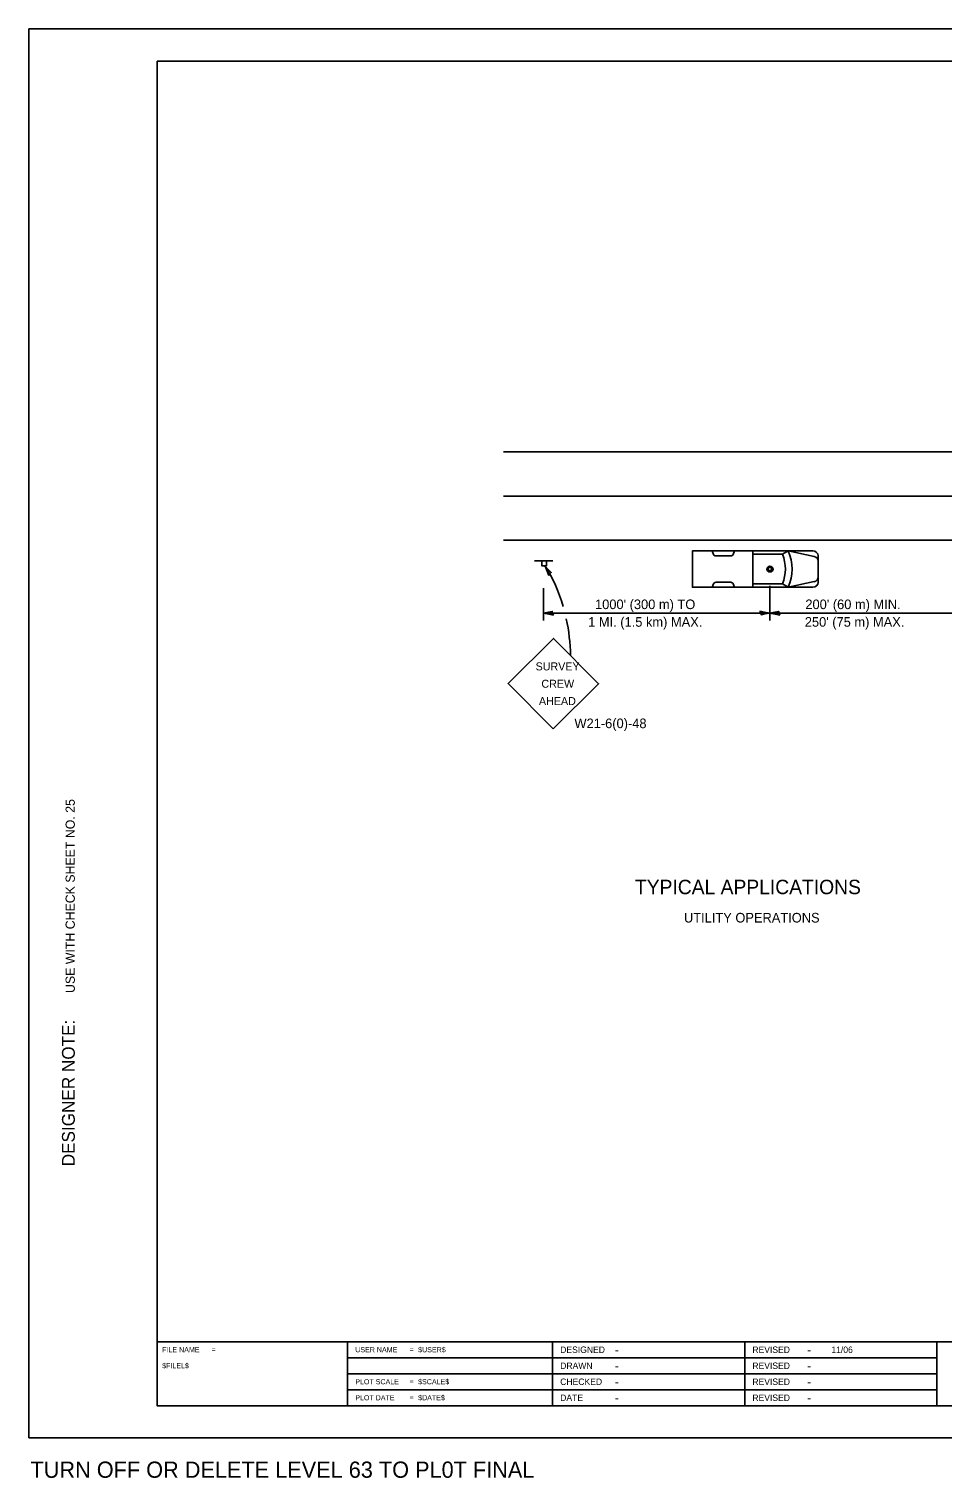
# Model space of a CAD drawing. Extents: x 99504 to 100184, y 99836 to 100288.
# Drawn here: x 99504.3 to 99789.4, y 99835.6 to 100288.1 of the extents above; entities that cross this region are included whole.
import ezdxf

# ---------------------------------------------------------------- set-up
doc = ezdxf.new("R2010")
doc.units = 0
for name, color, linetype in [('Design_PR_Roadway Dimensions', 7, 'Continuous'), ('Design_PR_Roadway Notes', 7, 'Continuous'), ('Level 2', 7, 'Continuous'), ('Level 29', 7, 'Continuous'), ('Level 43', 7, 'Continuous'), ('Level 63', 7, 'Continuous'), ('Level 8', 7, 'Continuous'), ('Sheets_50 Reference Boundary', 7, 'Continuous'), ('Sheets_General Details', 7, 'Continuous'), ('Sheets_Printer Plotting Border', 7, 'Continuous'), ('Stage_Construction Traffic Control', 7, 'Continuous'), ('Topo_Advertising Sign', 7, 'Continuous')]:
    doc.layers.add(name, color=color, linetype=linetype)

msp = doc.modelspace()

# ---------------------------------------------------------------- linework, layer by layer
at = {"layer": 'Design_PR_Roadway Notes'}
msp.add_lwpolyline([(99666.58, 100117.4), (99666.95, 100117.94), (99667.38, 100118.34), (99666.51, 100119.22), (99665.43, 100120.38), (99666.08, 100118.82)], close=True, dxfattribs=at)
for start_param, end_param in [(5.117535, 5.476527), (4.745231, 5.019694)]:
    msp.add_ellipse((99644.73, 100091.05), major_axis=(0, 42.4), ratio=0.676396, start_param=start_param, end_param=end_param, dxfattribs=at)
at = {"layer": 'Level 2'}
msp.add_line((99652.46, 100142.28), (100037.34, 100142.28), dxfattribs=at)
at = {"layer": 'Level 29'}
for p, q in [((99652.46, 100156.04), (100037.34, 100156.04)), ((99652.46, 100128.52), (100037.34, 100128.52))]:
    msp.add_line(p, q, dxfattribs=at)
at = {"layer": 'Level 43'}
for p, q in [((99664.9, 100113.52), (99664.9, 100103.44)), ((99735.63, 100114.21), (99735.63, 100103.44)), ((99664.9, 100105.7), (99735.63, 100105.7)), ((99735.63, 100105.7), (99794.13, 100105.7))]:
    msp.add_line(p, q, dxfattribs=at)
for points in [[(99668.02, 100105.05), (99667.77, 100105.65), (99667.67, 100106.22), (99666.46, 100105.97), (99664.9, 100105.7), (99666.57, 100105.4)], [(99732.51, 100106.35), (99732.76, 100105.75), (99732.86, 100105.18), (99734.07, 100105.43), (99735.63, 100105.7), (99733.97, 100106)], [(99738.76, 100105.05), (99738.5, 100105.65), (99738.41, 100106.22), (99737.2, 100105.97), (99735.63, 100105.7), (99737.3, 100105.4)]]:
    msp.add_lwpolyline(points, close=True, dxfattribs=at)
at = {"layer": 'Level 8'}
for p, q in [((99718.05, 100124.05), (99717.59, 100125.13)), ((99724.15, 100124.05), (99724.6, 100125.13)), ((99730.35, 100125.13), (99730.35, 100113.77)), ((99739.56, 100125.13), (99730.35, 100125.13)), ((99739.56, 100124.08), (99730.35, 100124.08)), ((99739.56, 100124.08), (99741.34, 100125.13)), ((99741.34, 100125.13), (99749.44, 100123.37)), ((99723.39, 100123.57), (99718.81, 100123.57)), ((99750.7, 100115.28), (99750.7, 100123.62)), ((99718.05, 100114.85), (99717.59, 100113.77)), ((99723.39, 100115.33), (99718.81, 100115.33)), ((99724.15, 100114.85), (99724.6, 100113.77)), ((99739.56, 100114.82), (99730.35, 100114.82)), ((99739.56, 100114.82), (99741.34, 100113.77)), ((99741.34, 100113.77), (99749.44, 100115.53)), ((99739.56, 100113.77), (99730.35, 100113.77))]:
    msp.add_line(p, q, dxfattribs=at)
for points in [[(99749.07, 100125.13), (99711.45, 100125.13), (99711.45, 100113.77), (99749.07, 100113.77)], [(99750.7, 100117), (99750.7, 100121.9)]]:
    msp.add_lwpolyline(points, dxfattribs=at)
for centre, major_axis, start_param, end_param in [((99718.81, 100124.32), (0.816, 0), 3.514928, 4.712389), ((99723.39, 100124.32), (0.816, 0), 4.712389, 5.909616), ((99726.46, 100119.45), (14.02, 0), 5.917825, 6.648545), ((99726.46, 100119.45), (16.09, 0), 5.891561, 6.674809), ((99749.07, 100123.62), (1.63, 0), 0, 1.570796), ((99749.07, 100121.9), (1.63, 0), 0, 1.341078), ((99718.81, 100114.58), (-0.816, 0), 4.712389, 5.90985), ((99723.39, 100114.58), (0.816, 0), 0.373569, 1.570796), ((99749.07, 100115.28), (1.63, 0), 4.712389, 6.283185), ((99749.07, 100116.99), (1.63, 0), 4.942408, 6.283185)]:
    msp.add_ellipse(centre, major_axis=major_axis, ratio=0.924014, start_param=start_param, end_param=end_param, dxfattribs=at)
for major_axis in [(-0.98, 0), (-0.569, 0)]:
    msp.add_ellipse((99735.65, 100119.45), major_axis=major_axis, ratio=0.924014, dxfattribs=at)
at = {"layer": 'Sheets_50 Reference Boundary'}
msp.add_lwpolyline([(99544.27, 100278.14), (100174.27, 100278.14), (100174.27, 99878.14), (99544.27, 99878.14)], close=True, dxfattribs=at)
at = {"layer": 'Sheets_General Details'}
for p, q in [((99504.27, 100288.14), (99504.27, 99848.14)), ((100184.27, 100288.14), (99504.27, 100288.14)), ((99544.27, 99878.14), (100174.27, 99878.14)), ((99603.76, 99878.14), (99603.76, 99858.14)), ((99667.76, 99878.14), (99667.76, 99858.14)), ((99727.76, 99878.14), (99727.76, 99858.14)), ((99787.76, 99878.14), (99787.76, 99858.14)), ((99603.76, 99873.14), (99787.76, 99873.14)), ((99603.76, 99868.14), (99787.76, 99868.14)), ((99603.76, 99863.14), (99787.76, 99863.14)), ((100184.27, 99848.14), (99504.27, 99848.14))]:
    msp.add_line(p, q, dxfattribs=at)
msp.add_lwpolyline([(99544.27, 100278.14), (100174.27, 100278.14), (100174.27, 99858.14), (99544.27, 99858.14)], close=True, dxfattribs=at)
at = {"layer": 'Sheets_Printer Plotting Border'}
msp.add_lwpolyline([(99504.27, 99848.14), (100184.27, 99848.14), (100184.27, 100288.14), (99504.27, 100288.14)], close=True, dxfattribs=at)
at = {"layer": 'Stage_Construction Traffic Control'}
msp.add_lwpolyline([(99667.99, 100069.52), (99682.16, 100083.62), (99668.06, 100097.79), (99653.88, 100083.69)], close=True, dxfattribs=at)
at = {"layer": 'Topo_Advertising Sign'}
msp.add_line((99667.89, 100122.04), (99662.12, 100122.04), dxfattribs=at)
msp.add_lwpolyline([(99665.83, 100120.48), (99665.83, 100122.04), (99664.39, 100122.04), (99664.39, 100120.48)], close=True, dxfattribs=at)

# ---------------------------------------------------------------- texts
at = {"layer": 'Design_PR_Roadway Dimensions'}
for s, p in [("1000' (300 m) TO", (99681.03, 100106.95)), ("200' (60 m) MIN.", (99746.71, 100106.95)), ('1 MI. (1.5 km) MAX.', (99678.88, 100101.45)), ("250' (75 m) MAX.", (99746.54, 100101.45))]:
    msp.add_text(s, height=3, dxfattribs=at).set_placement(p)
at = {"layer": 'Design_PR_Roadway Notes'}
for s, height, p in [('TYPICAL APPLICATIONS', 4.5, (99693.5, 100017.92)), ('UTILITY OPERATIONS', 2.9999, (99708.81, 100009.07))]:
    msp.add_text(s, height=height, dxfattribs=at).set_placement(p)
at = {"layer": 'Level 63'}
for s, height, p in [('USE WITH CHECK SHEET NO. 25                                           ', 2.88, (99518.58, 99987.06)), ('DESIGNER NOTE:', 4, (99518.58, 99932.94))]:
    msp.add_text(s, height=height, rotation=90, dxfattribs=at).set_placement(p)
msp.add_text('TURN OFF OR DELETE LEVEL 63 TO PL0T FINAL', height=5.0659, dxfattribs=at).set_placement((99504.75, 99835.64))
at = {"layer": 'Sheets_General Details'}
for s, p in [('FILE NAME', (99545.87, 99874.84)), ('=', (99561.32, 99874.84)), ('USER NAME', (99606.16, 99874.84)), ('=', (99623.11, 99874.84)), ('$USER$', (99625.8, 99874.84)), ('$FILEL$', (99545.87, 99869.84)), ('PLOT SCALE', (99606.16, 99864.84)), ('=', (99623.11, 99864.84)), ('$SCALE$', (99625.8, 99864.84)), ('PLOT DATE', (99606.16, 99859.84)), ('$DATE$', (99625.8, 99859.84)), ('=', (99623.11, 99859.84))]:
    msp.add_text(s, height=1.6, rotation=360, dxfattribs=at).set_placement(p)
for s, height, p in [('DESIGNED', 2, (99670.16, 99874.64)), ('-', 2.8, (99687.24, 99874.24)), ('REVISED', 2, (99730.16, 99874.64)), ('-', 2.8, (99747.24, 99874.24)), ('11/06', 2, (99754.84, 99874.64)), ('DRAWN', 2, (99670.16, 99869.64)), ('-', 2.8, (99687.24, 99869.24)), ('REVISED', 2, (99730.16, 99869.64)), ('-', 2.8, (99747.24, 99869.24)), ('CHECKED', 2, (99670.16, 99864.64)), ('REVISED', 2, (99730.16, 99864.64)), ('DATE', 2, (99670.16, 99859.64)), ('-', 2.8, (99687.24, 99864.24)), ('REVISED', 2, (99730.16, 99859.64)), ('-', 2.8, (99747.24, 99864.24)), ('-', 2.8, (99687.24, 99859.24)), ('-', 2.8, (99747.24, 99859.24))]:
    msp.add_text(s, height=height, dxfattribs=at).set_placement(p)
at = {"layer": 'Stage_Construction Traffic Control'}
for s, height, p in [('SURVEY', 2.5, (99662.47, 100087.81)), ('CREW', 2.5, (99664.29, 100082.39)), ('AHEAD', 2.5, (99663.52, 100076.98)), ('W21-6(0)-48', 3, (99674.6, 100069.77))]:
    msp.add_text(s, height=height, dxfattribs=at).set_placement(p)

doc.saveas('drawing.dxf')
